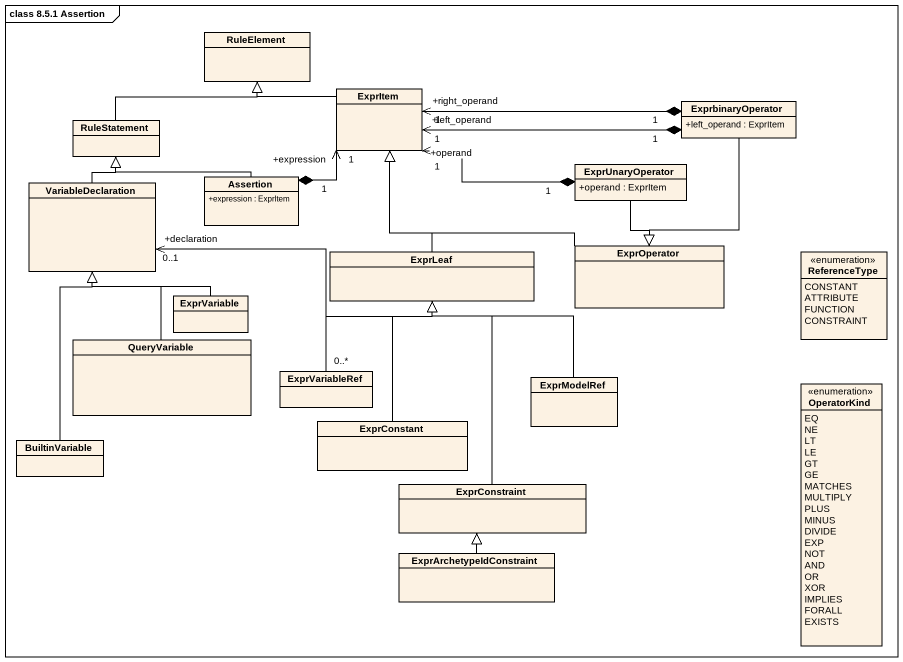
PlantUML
@startuml
mainframe class 8.5.1 Assertion
hide circle
hide empty members
skinparam classAttributeIconSize 0
class RuleElement
class ExprItem
class RuleStatement
class ExprbinaryOperator {
  +left_operand : ExprItem
}
class ExprUnaryOperator {
  +operand : ExprItem
}
class VariableDeclaration
class Assertion {
  +expression : ExprItem
}
class ExprOperator
class ExprLeaf
enum ReferenceType {
  CONSTANT
  ATTRIBUTE
  FUNCTION
  CONSTRAINT
}
class ExprVariable
class QueryVariable
class ExprVariableRef
class ExprModelRef
enum OperatorKind {
  EQ
  NE
  LT
  LE
  GT
  GE
  MATCHES
  MULTIPLY
  PLUS
  MINUS
  DIVIDE
  EXP
  NOT
  AND
  OR
  XOR
  IMPLIES
  FORALL
  EXISTS
}
class BuiltinVariable
class ExprConstant
class ExprConstraint
class ExprArchetypeIdConstraint
ExprItem -left-|> RuleElement
ExprItem "+right_operand\n1" <-right-* "1" ExprbinaryOperator
ExprItem "+left_operand\n1" <-right-* "1" ExprbinaryOperator
ExprItem "+operand\n1" <-right-* "1" ExprUnaryOperator
ExprItem "+expression\n1" <--* "1" Assertion
RuleStatement -right-|> RuleElement
ExprbinaryOperator --|> ExprOperator
ExprUnaryOperator --|> ExprOperator
VariableDeclaration -up-|> RuleStatement
Assertion -left-|> RuleStatement
ExprOperator -left-|> ExprItem
ExprLeaf -up-|> ExprItem
ExprVariable -up-|> VariableDeclaration
QueryVariable -up-|> VariableDeclaration
ExprVariableRef "0..*" -up-> "+declaration\n0..1" VariableDeclaration
ExprVariableRef -up-|> ExprLeaf
ExprModelRef -up-|> ExprLeaf
BuiltinVariable -up-|> VariableDeclaration
ExprConstant -up-|> ExprLeaf
ExprConstraint -up-|> ExprLeaf
ExprArchetypeIdConstraint -up-|> ExprConstraint
@enduml
